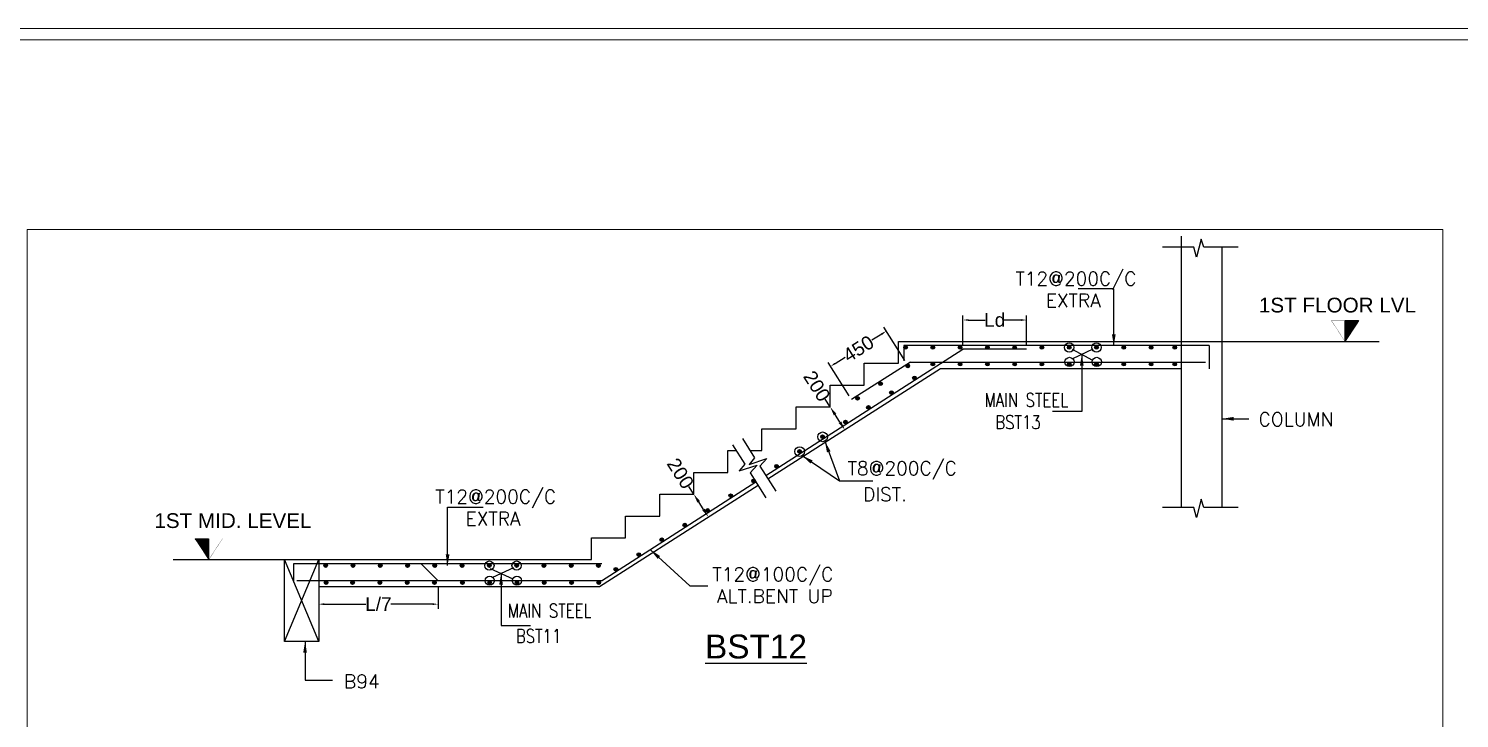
# Model space of a CAD drawing. Header units: metres. Extents: x 1798258 to 2151262, y -74142 to -14742.
# Drawn here: x 2103439 to 2134910, y -29917 to -14742 of the extents above; entities that cross this region are included whole.
import ezdxf
from ezdxf.enums import TextEntityAlignment as Align
from ezdxf.lldxf.tags import DXFTag

# ---------------------------------------------------------------- set-up
doc = ezdxf.new("R2010")
doc.units = ezdxf.units.M
doc.header["$MEASUREMENT"] = 0
for name, color, linetype in [('JW_  BAR', 221, 'Continuous'), ('JW_  SECTION', 4, 'Continuous'), ('JW_AREA', 2, 'Continuous'), ('JW_LEVEL', 7, 'Continuous')]:
    doc.layers.add(name, color=color, linetype=linetype)
doc.layers.add('JW_  TEMPLATE', color=7, linetype='Continuous', lineweight=0)
doc.layers.add('S-LINE-1', color=8, linetype='Continuous', lineweight=0)
doc.styles.add('new4', font='micross.ttf')
doc.styles.add('ROMANS', font='arial.ttf')
doc.styles.add('ROMANS-TITLE', font='ROMANS.shx', dxfattribs={"width": 0.8})
tags = doc.linetypes.add('HIDDEN', pattern=[0.375, 0.25, -0.125]).pattern_tags.tags
tags[6:7] = [DXFTag(74, 4), DXFTag(75, 0), DXFTag(340, '0'), DXFTag(46, 1.0), DXFTag(50, 0.0), DXFTag(44, 0.0), DXFTag(45, 0.0)]
tags[4:5] = [DXFTag(74, 4), DXFTag(75, 0), DXFTag(340, '0'), DXFTag(46, 1.0), DXFTag(50, 0.0), DXFTag(44, 0.0), DXFTag(45, 0.0)]
doc.dimstyles.new('100mm', dxfattribs={"dimscale": 100, "dimtxt": 1.5, "dimasz": 1.2, "dimexe": 1, "dimexo": 1, "dimgap": 0.09, "dimtad": 0, "dimdec": 0, "dimzin": 0, "dimdsep": 46, "dimtxsty": 'ROMANS', "dimcen": 0.09, "dimclrd": 8, "dimclre": 8, "dimclrt": 2, "dimadec": 0, "dimazin": 0, "dimtfac": 1, "dimtdec": 0, "dimtofl": 0, "dimtmove": 0, "dimatfit": 3, "dimfxl": 1, "dimtolj": 1, "dimtzin": 0, "dimarcsym": 0})

# ---------------------------------------------------------------- blocks, each defined once
blk = doc.blocks.new('*D37')
at = {"layer": 'Defpoints', "color": 0, "ltscale": 1500, "transparency": 16777216}
for p in [(2109820, -27025, -8968), (2112446, -26935, 0), (2112446, -27404)]:
    blk.add_point(p, dxfattribs=at)
at = {"layer": 'JW_  SECTION', "color": 8, "lineweight": -2, "ltscale": 1500, "transparency": 16777216}
for p, q in [((2112446, -27035), (2112446, -27504)), ((2109820, -27125), (2109820, -27504)), ((2109940, -27404), (2110857, -27404)), ((2112326, -27404), (2111408, -27404))]:
    blk.add_line(p, q, dxfattribs=at)
at = {"layer": 'JW_  SECTION', "color": 8, "ltscale": 1500, "transparency": 16777216}
for points in [[(2109940, -27384), (2109940, -27424), (2109820, -27404)], [(2112326, -27384), (2112326, -27424), (2112446, -27404)]]:
    blk.add_solid(points, dxfattribs=at)
at = {"layer": 'JW_  SECTION', "color": 2, "ltscale": 1500, "transparency": 16777216, "insert": (2111133, -27404), "char_height": 300, "attachment_point": 5, "style": 'ROMANS'}
blk.add_mtext('\\A1;L/7', dxfattribs=at)
blk = doc.blocks.new('*D38')
at = {"color": 8, "lineweight": -2, "transparency": 16777216}
for p, q in [((2118070, -24985), (2117962, -24816)), ((2118285, -25322), (2118178, -25153))]:
    blk.add_line(p, q, dxfattribs=at)
at = {"color": 8, "linetype": 'Continuous', "transparency": 16777216}
for points in [[(2118206, -25135), (2118150, -25171), (2118070, -24985)], [(2118314, -25304), (2118257, -25340), (2118393, -25490)]]:
    blk.add_solid(points, dxfattribs=at)
at = {"layer": 'Defpoints', "color": 0, "linetype": 'Continuous', "transparency": 16777216}
for p in [(2118070, -24985, 0), (2118393, -25490, 0), (2118393, -25490)]:
    blk.add_point(p, dxfattribs=at)
at = {"color": 2, "linetype": 'Continuous', "transparency": 16777216, "insert": (2117777, -24528), "char_height": 300, "attachment_point": 5, "rotation": 302.6192, "style": 'ROMANS'}
blk.add_mtext('\\A1;200', dxfattribs=at)
blk = doc.blocks.new('*D39')
at = {"layer": 'Defpoints', "color": 0, "ltscale": 1500, "transparency": 16777216}
for p in [(2122306, -21397), (2122768, -22128, 0), (2121541, -22903, 0)]:
    blk.add_point(p, dxfattribs=at)
at = {"layer": 'JW_  SECTION', "color": 8, "lineweight": -2, "ltscale": 1500, "transparency": 16777216}
for p, q in [((2122714, -22044), (2122252, -21313)), ((2122204, -21461), (2121985, -21600)), ((2121180, -22108), (2121400, -21970)), ((2121488, -22819), (2121025, -22088))]:
    blk.add_line(p, q, dxfattribs=at)
at = {"layer": 'JW_  SECTION', "color": 8, "ltscale": 1500, "transparency": 16777216}
for points in [[(2122193, -21444), (2122215, -21478), (2122306, -21397)], [(2121170, -22091), (2121191, -22125), (2121079, -22172)]]:
    blk.add_solid(points, dxfattribs=at)
at = {"layer": 'JW_  SECTION', "color": 2, "ltscale": 1500, "transparency": 16777216, "insert": (2121692, -21785), "char_height": 300, "attachment_point": 5, "rotation": 32.2929, "style": 'ROMANS'}
blk.add_mtext('\\A1;450', dxfattribs=at)
blk = doc.blocks.new('*D40')
at = {"layer": 'Defpoints', "color": 0, "ltscale": 1500, "transparency": 16777216}
for p in [(2125387, -21153), (2123991, -21798, 0), (2125387, -21798, 0)]:
    blk.add_point(p, dxfattribs=at)
at = {"layer": 'JW_  SECTION', "color": 8, "lineweight": -2, "ltscale": 1500, "transparency": 16777216}
for p, q in [((2123991, -21698), (2123991, -21053)), ((2125387, -21698), (2125387, -21053)), ((2124111, -21153), (2124478, -21153)), ((2125267, -21153), (2124901, -21153))]:
    blk.add_line(p, q, dxfattribs=at)
at = {"layer": 'JW_  SECTION', "color": 8, "ltscale": 1500, "transparency": 16777216}
for points in [[(2124111, -21133), (2124111, -21173), (2123991, -21153)], [(2125267, -21133), (2125267, -21173), (2125387, -21153)]]:
    blk.add_solid(points, dxfattribs=at)
at = {"layer": 'JW_  SECTION', "color": 2, "ltscale": 1500, "transparency": 16777216, "insert": (2124689, -21153), "char_height": 300, "attachment_point": 5, "style": 'ROMANS'}
blk.add_mtext('\\A1;Ld', dxfattribs=at)
blk = doc.blocks.new('*D24')
at = {"color": 8, "lineweight": -2, "transparency": 16777216}
for p, q in [((2121070, -23065), (2120962, -22896)), ((2121285, -23402), (2121178, -23233))]:
    blk.add_line(p, q, dxfattribs=at)
at = {"color": 8, "linetype": 'Continuous', "transparency": 16777216}
for points in [[(2121206, -23215), (2121150, -23251), (2121070, -23065)], [(2121314, -23384), (2121257, -23420), (2121393, -23570)]]:
    blk.add_solid(points, dxfattribs=at)
at = {"layer": 'Defpoints', "color": 0, "linetype": 'Continuous', "transparency": 16777216}
for p in [(2121070, -23065, 0), (2121393, -23570, 0), (2121393, -23570)]:
    blk.add_point(p, dxfattribs=at)
at = {"color": 2, "linetype": 'Continuous', "transparency": 16777216, "insert": (2120777, -22608), "char_height": 300, "attachment_point": 5, "rotation": 302.6192, "style": 'ROMANS'}
blk.add_mtext('\\A1;200', dxfattribs=at)

msp = doc.modelspace()

# ---------------------------------------------------------------- hatches: boundary and pattern name
at = {"layer": 'JW_  BAR'}
h = msp.add_hatch(color=256, dxfattribs=at)
h.dxf.hatch_style = 1
edge = h.paths.add_edge_path()
edge.add_arc((2122728.4, -21755.2), 40.5, -180, 180, ccw=False)
h = msp.add_hatch(color=256, dxfattribs=at)
h.dxf.hatch_style = 1
edge = h.paths.add_edge_path()
edge.add_arc((2123328.4, -21755.2), 40.5, 360, 720)
h = msp.add_hatch(color=256, dxfattribs=at)
h.dxf.hatch_style = 1
edge = h.paths.add_edge_path()
edge.add_arc((2123928.4, -21755.2), 40.5, 360, 720)
h = msp.add_hatch(color=256, dxfattribs=at)
h.dxf.hatch_style = 1
edge = h.paths.add_edge_path()
edge.add_arc((2124528.4, -21755.2), 40.5, 360, 720)
h = msp.add_hatch(color=256, dxfattribs=at)
h.dxf.hatch_style = 1
edge = h.paths.add_edge_path()
edge.add_arc((2125128.4, -21755.2), 40.5, -180, 180, ccw=False)
h = msp.add_hatch(color=256, dxfattribs=at)
h.dxf.hatch_style = 1
edge = h.paths.add_edge_path()
edge.add_arc((2125728.4, -21755.2), 40.5, 360, 720)
h = msp.add_hatch(color=256, dxfattribs=at)
h.dxf.hatch_style = 1
edge = h.paths.add_edge_path()
edge.add_arc((2126328.4, -21755.2), 40.5, 360, 720)
h = msp.add_hatch(color=256, dxfattribs=at)
h.dxf.hatch_style = 1
edge = h.paths.add_edge_path()
edge.add_arc((2126928.4, -21755.2), 40.5, -180, 180, ccw=False)
h = msp.add_hatch(color=256, dxfattribs=at)
h.dxf.hatch_style = 1
edge = h.paths.add_edge_path()
edge.add_arc((2127528.4, -21755.2), 40.5, -180, 180, ccw=False)
h = msp.add_hatch(color=256, dxfattribs=at)
h.dxf.hatch_style = 1
edge = h.paths.add_edge_path()
edge.add_arc((2128128.4, -21755.2), 40.5, -180, 180, ccw=False)
h = msp.add_hatch(color=256, dxfattribs=at)
h.dxf.hatch_style = 1
edge = h.paths.add_edge_path()
edge.add_arc((2128649, -21755.2), 40.5, -180, 180, ccw=False)
h = msp.add_hatch(color=256, dxfattribs=at)
h.dxf.hatch_style = 1
edge = h.paths.add_edge_path()
edge.add_arc((2122775.8, -22163.6), 40.5, -180, 180, ccw=False)
h = msp.add_hatch(color=256, dxfattribs=at)
h.dxf.hatch_style = 1
edge = h.paths.add_edge_path()
edge.add_arc((2123328.4, -22123.1), 40.5, 360, 720)
h = msp.add_hatch(color=256, dxfattribs=at)
h.dxf.hatch_style = 1
edge = h.paths.add_edge_path()
edge.add_arc((2123928.4, -22123.1), 40.5, 360, 720)
h = msp.add_hatch(color=256, dxfattribs=at)
h.dxf.hatch_style = 1
edge = h.paths.add_edge_path()
edge.add_arc((2124528.4, -22123.1), 40.5, 360, 720)
h = msp.add_hatch(color=256, dxfattribs=at)
h.dxf.hatch_style = 1
edge = h.paths.add_edge_path()
edge.add_arc((2125128.4, -22123.1), 40.5, -180, 180, ccw=False)
h = msp.add_hatch(color=256, dxfattribs=at)
h.dxf.hatch_style = 1
edge = h.paths.add_edge_path()
edge.add_arc((2125728.4, -22123.1), 40.5, 360, 720)
h = msp.add_hatch(color=256, dxfattribs=at)
h.dxf.hatch_style = 1
edge = h.paths.add_edge_path()
edge.add_arc((2126328.4, -22123.1), 40.5, 360, 720)
h = msp.add_hatch(color=256, dxfattribs=at)
h.dxf.hatch_style = 1
edge = h.paths.add_edge_path()
edge.add_arc((2126928.4, -22123.1), 40.5, -180, 180, ccw=False)
h = msp.add_hatch(color=256, dxfattribs=at)
h.dxf.hatch_style = 1
edge = h.paths.add_edge_path()
edge.add_arc((2127528.4, -22123.1), 40.5, -180, 180, ccw=False)
h = msp.add_hatch(color=256, dxfattribs=at)
h.dxf.hatch_style = 1
edge = h.paths.add_edge_path()
edge.add_arc((2128128.4, -22123.1), 40.5, -180, 180, ccw=False)
h = msp.add_hatch(color=256, dxfattribs=at)
h.dxf.hatch_style = 1
edge = h.paths.add_edge_path()
edge.add_arc((2128649, -22123.1), 40.5, -180, 180, ccw=False)
h = msp.add_hatch(color=256, dxfattribs=at)
h.dxf.hatch_style = 1
edge = h.paths.add_edge_path()
edge.add_arc((2122178.2, -22554.5), 40.5, -180, 180, ccw=False)
h = msp.add_hatch(color=256, dxfattribs=at)
h.dxf.hatch_style = 1
edge = h.paths.add_edge_path()
edge.add_arc((2122922.5, -22426.5), 40.5, -180, 180, ccw=False)
h = msp.add_hatch(color=256, dxfattribs=at)
h.dxf.hatch_style = 1
edge = h.paths.add_edge_path()
edge.add_arc((2121673.9, -22873.2), 40.5, -180, 180, ccw=False)
h = msp.add_hatch(color=256, dxfattribs=at)
h.dxf.hatch_style = 1
edge = h.paths.add_edge_path()
edge.add_arc((2122417.3, -22750.2), 40.5, -180, 180, ccw=False)
h = msp.add_hatch(color=256, dxfattribs=at)
h.dxf.hatch_style = 1
edge = h.paths.add_edge_path()
edge.add_arc((2121912.2, -23074), 40.5, -180, 180, ccw=False)
h = msp.add_hatch(color=256, dxfattribs=at)
h.dxf.hatch_style = 1
edge = h.paths.add_edge_path()
edge.add_arc((2121407, -23397.8), 40.5, -180, 180, ccw=False)
h = msp.add_hatch(color=256, dxfattribs=at)
h.dxf.hatch_style = 1
edge = h.paths.add_edge_path()
edge.add_arc((2120901.9, -23721.6), 40.5, -180, 180, ccw=False)
h = msp.add_hatch(color=256, dxfattribs=at)
h.dxf.hatch_style = 1
edge = h.paths.add_edge_path()
edge.add_arc((2120396.8, -24045.4), 40.5, -180, 180, ccw=False)
h = msp.add_hatch(color=256, dxfattribs=at)
h.dxf.hatch_style = 1
edge = h.paths.add_edge_path()
edge.add_arc((2119891.6, -24369.1), 40.5, -180, 180, ccw=False)
h = msp.add_hatch(color=256, dxfattribs=at)
h.dxf.hatch_style = 1
edge = h.paths.add_edge_path()
edge.add_arc((2119386.5, -24692.9), 40.5, -180, 180, ccw=False)
h = msp.add_hatch(color=256, dxfattribs=at)
h.dxf.hatch_style = 1
edge = h.paths.add_edge_path()
edge.add_arc((2118881.3, -25016.7), 40.5, -180, 180, ccw=False)
h = msp.add_hatch(color=256, dxfattribs=at)
h.dxf.hatch_style = 1
edge = h.paths.add_edge_path()
edge.add_arc((2118376.2, -25340.5), 40.5, -180, 180, ccw=False)
h = msp.add_hatch(color=256, dxfattribs=at)
h.dxf.hatch_style = 1
edge = h.paths.add_edge_path()
edge.add_arc((2117871.1, -25664.3), 40.5, -180, 180, ccw=False)
h = msp.add_hatch(color=256, dxfattribs=at)
h.dxf.hatch_style = 1
edge = h.paths.add_edge_path()
edge.add_arc((2117365.9, -25988), 40.5, -180, 180, ccw=False)
h = msp.add_hatch(color=256, dxfattribs=at)
h.dxf.hatch_style = 1
edge = h.paths.add_edge_path()
edge.add_arc((2116860.8, -26311.8), 40.5, -180, 180, ccw=False)
h = msp.add_hatch(color=256, dxfattribs=at)
h.dxf.hatch_style = 1
edge = h.paths.add_edge_path()
edge.add_arc((2109973.6, -26557), 40.5, -180, 180, ccw=False)
h = msp.add_hatch(color=256, dxfattribs=at)
h.dxf.hatch_style = 1
edge = h.paths.add_edge_path()
edge.add_arc((2110573.6, -26557), 40.5, 360, 720)
h = msp.add_hatch(color=256, dxfattribs=at)
h.dxf.hatch_style = 1
edge = h.paths.add_edge_path()
edge.add_arc((2111173.6, -26557), 40.5, 360, 720)
h = msp.add_hatch(color=256, dxfattribs=at)
h.dxf.hatch_style = 1
edge = h.paths.add_edge_path()
edge.add_arc((2111773.6, -26557), 40.5, 360, 720)
h = msp.add_hatch(color=256, dxfattribs=at)
h.dxf.hatch_style = 1
edge = h.paths.add_edge_path()
edge.add_arc((2112373.6, -26557), 40.5, 360, 720)
h = msp.add_hatch(color=256, dxfattribs=at)
h.dxf.hatch_style = 1
edge = h.paths.add_edge_path()
edge.add_arc((2112973.6, -26557), 40.5, -180, 180, ccw=False)
h = msp.add_hatch(color=256, dxfattribs=at)
h.dxf.hatch_style = 1
edge = h.paths.add_edge_path()
edge.add_arc((2113573.6, -26557), 40.5, -180, 180, ccw=False)
h = msp.add_hatch(color=256, dxfattribs=at)
h.dxf.hatch_style = 1
edge = h.paths.add_edge_path()
edge.add_arc((2114173.6, -26557), 40.5, -180, 180, ccw=False)
h = msp.add_hatch(color=256, dxfattribs=at)
h.dxf.hatch_style = 1
edge = h.paths.add_edge_path()
edge.add_arc((2114773.6, -26557), 40.5, -180, 180, ccw=False)
h = msp.add_hatch(color=256, dxfattribs=at)
h.dxf.hatch_style = 1
edge = h.paths.add_edge_path()
edge.add_arc((2115373.6, -26557), 40.5, -180, 180, ccw=False)
h = msp.add_hatch(color=256, dxfattribs=at)
h.dxf.hatch_style = 1
edge = h.paths.add_edge_path()
edge.add_arc((2115973.6, -26557), 40.5, -180, 180, ccw=False)
h = msp.add_hatch(color=256, dxfattribs=at)
h.dxf.hatch_style = 1
edge = h.paths.add_edge_path()
edge.add_arc((2116355.6, -26635.6), 40.5, -180, 180, ccw=False)
h = msp.add_hatch(color=256, dxfattribs=at)
h.dxf.hatch_style = 1
edge = h.paths.add_edge_path()
edge.add_arc((2109981, -26927.7), 40.5, -180, 180, ccw=False)
h = msp.add_hatch(color=256, dxfattribs=at)
h.dxf.hatch_style = 1
edge = h.paths.add_edge_path()
edge.add_arc((2110566.1, -26927.7), 40.5, 360, 720)
h = msp.add_hatch(color=256, dxfattribs=at)
h.dxf.hatch_style = 1
edge = h.paths.add_edge_path()
edge.add_arc((2111166.1, -26927.7), 40.5, 360, 720)
h = msp.add_hatch(color=256, dxfattribs=at)
h.dxf.hatch_style = 1
edge = h.paths.add_edge_path()
edge.add_arc((2111766.1, -26927.7), 40.5, 360, 720)
h = msp.add_hatch(color=256, dxfattribs=at)
h.dxf.hatch_style = 1
edge = h.paths.add_edge_path()
edge.add_arc((2112366.1, -26927.7), 40.5, 360, 720)
h = msp.add_hatch(color=256, dxfattribs=at)
h.dxf.hatch_style = 1
edge = h.paths.add_edge_path()
edge.add_arc((2112981, -26927.7), 40.5, -180, 180, ccw=False)
h = msp.add_hatch(color=256, dxfattribs=at)
h.dxf.hatch_style = 1
edge = h.paths.add_edge_path()
edge.add_arc((2113581, -26927.7), 40.5, -180, 180, ccw=False)
h = msp.add_hatch(color=256, dxfattribs=at)
h.dxf.hatch_style = 1
edge = h.paths.add_edge_path()
edge.add_arc((2114181, -26927.7), 40.5, -180, 180, ccw=False)
h = msp.add_hatch(color=256, dxfattribs=at)
h.dxf.hatch_style = 1
edge = h.paths.add_edge_path()
edge.add_arc((2114781, -26927.7), 40.5, -180, 180, ccw=False)
h = msp.add_hatch(color=256, dxfattribs=at)
h.dxf.hatch_style = 1
edge = h.paths.add_edge_path()
edge.add_arc((2115381, -26927.7), 40.5, -180, 180, ccw=False)
h = msp.add_hatch(color=256, dxfattribs=at)
h.dxf.hatch_style = 1
edge = h.paths.add_edge_path()
edge.add_arc((2115981, -26927.7), 40.5, -180, 180, ccw=False)
at = {"layer": 'JW_LEVEL'}
h = msp.add_hatch(dxfattribs=at)
h.set_pattern_fill('ANSI31', color=1, scale=2, style=0)
h.set_pattern_definition([(45, (1213624.69824, 1052719.12025), (-0.176776695297, 0.176776695297), [])])
h.paths.add_polyline_path([(2132395.3, -21624.8), (2132395.3, -21163.7), (2132697.3, -21163.7)])
h = msp.add_hatch(dxfattribs=at)
h.set_pattern_fill('ANSI31', color=1, scale=2, style=0)
h.set_pattern_definition([(45, (1247822.04296, 1047919.12025), (-0.176776695297, 0.176776695297), [])])
h.paths.add_polyline_path([(2107402, -26424.8), (2107402, -25963.7), (2107100, -25963.7)])

# ---------------------------------------------------------------- linework, layer by layer
at = {"layer": 'JW_  BAR'}
for p, q in [((2122728.4, -21714.7, -54176), (2122728.4, -21795.7, -54176)), ((2123328.4, -21714.7, -54176), (2123328.4, -21795.7, -54176)), ((2123928.4, -21714.7, -54176), (2123928.4, -21795.7, -54176)), ((2124528.4, -21714.7, -54176), (2124528.4, -21795.7, -54176)), ((2125128.4, -21714.7, -54176), (2125128.4, -21795.7, -54176)), ((2125728.4, -21714.7, -54176), (2125728.4, -21795.7, -54176)), ((2126328.4, -21714.7, -54176), (2126328.4, -21795.7, -54176)), ((2126928.4, -21714.7, -54176), (2126928.4, -21795.7, -54176)), ((2127528.4, -21714.7, -54176), (2127528.4, -21795.7, -54176)), ((2128128.4, -21714.7, -54176), (2128128.4, -21795.7, -54176)), ((2128649, -21714.7, -54176), (2128649, -21795.7, -54176)), ((2122768.9, -21755.2, -54176), (2122687.9, -21755.2, -54176)), ((2123287.9, -21755.2, -54176), (2123368.9, -21755.2, -54176)), ((2123887.9, -21755.2, -54176), (2123968.9, -21755.2, -54176)), ((2124487.9, -21755.2, -54176), (2124568.9, -21755.2, -54176)), ((2125168.9, -21755.2, -54176), (2125087.9, -21755.2, -54176)), ((2125687.9, -21755.2, -54176), (2125768.9, -21755.2, -54176)), ((2126287.9, -21755.2, -54176), (2126368.9, -21755.2, -54176)), ((2126968.9, -21755.2, -54176), (2126887.9, -21755.2, -54176)), ((2127568.9, -21755.2, -54176), (2127487.9, -21755.2, -54176)), ((2128168.9, -21755.2, -54176), (2128087.9, -21755.2, -54176)), ((2128689.5, -21755.2, -54176), (2128608.5, -21755.2, -54176)), ((2122816.3, -22163.6, -54176), (2122735.3, -22163.6, -54176)), ((2122775.8, -22123.1, -54176), (2122775.8, -22204.1, -54176)), ((2123287.9, -22123.1, -54176), (2123368.9, -22123.1, -54176)), ((2123328.4, -22082.6, -54176), (2123328.4, -22163.6, -54176)), ((2123887.9, -22123.1, -54176), (2123968.9, -22123.1, -54176)), ((2123928.4, -22082.6, -54176), (2123928.4, -22163.6, -54176)), ((2124487.9, -22123.1, -54176), (2124568.9, -22123.1, -54176)), ((2124528.4, -22082.6, -54176), (2124528.4, -22163.6, -54176)), ((2125168.9, -22123.1, -54176), (2125087.9, -22123.1, -54176)), ((2125128.4, -22082.6, -54176), (2125128.4, -22163.6, -54176)), ((2125687.9, -22123.1, -54176), (2125768.9, -22123.1, -54176)), ((2125728.4, -22082.6, -54176), (2125728.4, -22163.6, -54176)), ((2126287.9, -22123.1, -54176), (2126368.9, -22123.1, -54176)), ((2126328.4, -22082.6, -54176), (2126328.4, -22163.6, -54176)), ((2126968.9, -22123.1, -54176), (2126887.9, -22123.1, -54176)), ((2126928.4, -22082.6, -54176), (2126928.4, -22163.6, -54176)), ((2127568.9, -22123.1, -54176), (2127487.9, -22123.1, -54176)), ((2127528.4, -22082.6, -54176), (2127528.4, -22163.6, -54176)), ((2128168.9, -22123.1, -54176), (2128087.9, -22123.1, -54176)), ((2128128.4, -22082.6, -54176), (2128128.4, -22163.6, -54176)), ((2128689.5, -22123.1, -54176), (2128608.5, -22123.1, -54176)), ((2128649, -22082.6, -54176), (2128649, -22163.6, -54176)), ((2122218.7, -22554.5, -54176), (2122137.7, -22554.5, -54176)), ((2122178.2, -22514, -54176), (2122178.2, -22595, -54176)), ((2122963, -22426.5, -54176), (2122882, -22426.5, -54176)), ((2122922.5, -22386, -54176), (2122922.5, -22467, -54176)), ((2121714.4, -22873.2, -54176), (2121633.4, -22873.2, -54176)), ((2121673.9, -22832.7, -54176), (2121673.9, -22913.7, -54176)), ((2122457.8, -22750.2, -54176), (2122376.8, -22750.2, -54176)), ((2122417.3, -22709.7, -54176), (2122417.3, -22790.7, -54176)), ((2121952.7, -23074, -54176), (2121871.7, -23074, -54176)), ((2121912.2, -23033.5, -54176), (2121912.2, -23114.5, -54176)), ((2121447.5, -23397.8, -54176), (2121366.5, -23397.8, -54176)), ((2121407, -23357.3, -54176), (2121407, -23438.3, -54176)), ((2120942.4, -23721.6, -54176), (2120861.4, -23721.6, -54176)), ((2120901.9, -23681.1, -54176), (2120901.9, -23762.1, -54176)), ((2120437.3, -24045.4, -54176), (2120356.3, -24045.4, -54176)), ((2120396.8, -24004.9, -54176), (2120396.8, -24085.9, -54176)), ((2119932.1, -24369.1, -54176), (2119851.1, -24369.1, -54176)), ((2119891.6, -24328.6, -54176), (2119891.6, -24409.6, -54176)), ((2119427, -24692.9, -54176), (2119346, -24692.9, -54176)), ((2119386.5, -24652.4, -54176), (2119386.5, -24733.4, -54176)), ((2118921.8, -25016.7, -54176), (2118840.8, -25016.7, -54176)), ((2118881.3, -24976.2, -54176), (2118881.3, -25057.2, -54176)), ((2118416.7, -25340.5, -54176), (2118335.7, -25340.5, -54176)), ((2118376.2, -25300, -54176), (2118376.2, -25381, -54176)), ((2117911.6, -25664.3, -54176), (2117830.6, -25664.3, -54176)), ((2117871.1, -25623.8, -54176), (2117871.1, -25704.8, -54176)), ((2117406.4, -25988, -54176), (2117325.4, -25988, -54176)), ((2117365.9, -25947.5, -54176), (2117365.9, -26028.5, -54176)), ((2116901.3, -26311.8, -54176), (2116820.3, -26311.8, -54176)), ((2116860.8, -26271.3, -54176), (2116860.8, -26352.3, -54176)), ((2110014.1, -26557, -54176), (2109933.1, -26557, -54176)), ((2109973.6, -26516.5, -54176), (2109973.6, -26597.5, -54176)), ((2110533.1, -26557, -54176), (2110614.1, -26557, -54176)), ((2110573.6, -26516.5, -54176), (2110573.6, -26597.5, -54176)), ((2111133.1, -26557, -54176), (2111214.1, -26557, -54176)), ((2111173.6, -26516.5, -54176), (2111173.6, -26597.5, -54176)), ((2111733.1, -26557, -54176), (2111814.1, -26557, -54176)), ((2111773.6, -26516.5, -54176), (2111773.6, -26597.5, -54176)), ((2112333.1, -26557, -54176), (2112414.1, -26557, -54176)), ((2112373.6, -26516.5, -54176), (2112373.6, -26597.5, -54176)), ((2113014.1, -26557, -54176), (2112933.1, -26557, -54176)), ((2112973.6, -26516.5, -54176), (2112973.6, -26597.5, -54176)), ((2113614.1, -26557, -54176), (2113533.1, -26557, -54176)), ((2113573.6, -26516.5, -54176), (2113573.6, -26597.5, -54176)), ((2114214.1, -26557, -54176), (2114133.1, -26557, -54176)), ((2114173.6, -26516.5, -54176), (2114173.6, -26597.5, -54176)), ((2114814.1, -26557, -54176), (2114733.1, -26557, -54176)), ((2114773.6, -26516.5, -54176), (2114773.6, -26597.5, -54176)), ((2115414.1, -26557, -54176), (2115333.1, -26557, -54176)), ((2115373.6, -26516.5, -54176), (2115373.6, -26597.5, -54176)), ((2116014.1, -26557, -54176), (2115933.1, -26557, -54176)), ((2115973.6, -26516.5, -54176), (2115973.6, -26597.5, -54176)), ((2116396.1, -26635.6, -54176), (2116315.1, -26635.6, -54176)), ((2116355.6, -26595.1, -54176), (2116355.6, -26676.1, -54176)), ((2110021.5, -26927.7, -54176), (2109940.5, -26927.7, -54176)), ((2109981, -26887.2, -54176), (2109981, -26968.2, -54176)), ((2110525.6, -26927.7, -54176), (2110606.6, -26927.7, -54176)), ((2110566.1, -26887.2, -54176), (2110566.1, -26968.2, -54176)), ((2111125.6, -26927.7, -54176), (2111206.6, -26927.7, -54176)), ((2111166.1, -26887.2, -54176), (2111166.1, -26968.2, -54176)), ((2111725.6, -26927.7, -54176), (2111806.6, -26927.7, -54176)), ((2111766.1, -26887.2, -54176), (2111766.1, -26968.2, -54176)), ((2112325.6, -26927.7, -54176), (2112406.6, -26927.7, -54176)), ((2112366.1, -26887.2, -54176), (2112366.1, -26968.2, -54176)), ((2113021.5, -26927.7, -54176), (2112940.5, -26927.7, -54176)), ((2112981, -26887.2, -54176), (2112981, -26968.2, -54176)), ((2113621.5, -26927.7, -54176), (2113540.5, -26927.7, -54176)), ((2113581, -26887.2, -54176), (2113581, -26968.2, -54176)), ((2114221.5, -26927.7, -54176), (2114140.5, -26927.7, -54176)), ((2114181, -26887.2, -54176), (2114181, -26968.2, -54176)), ((2114821.5, -26927.7, -54176), (2114740.5, -26927.7, -54176)), ((2114781, -26887.2, -54176), (2114781, -26968.2, -54176)), ((2115421.5, -26927.7, -54176), (2115340.5, -26927.7, -54176)), ((2115381, -26887.2, -54176), (2115381, -26968.2, -54176)), ((2116021.5, -26927.7, -54176), (2115940.5, -26927.7, -54176)), ((2115981, -26887.2, -54176), (2115981, -26968.2, -54176))]:
    msp.add_line(p, q, dxfattribs=at)
at = {"layer": 'JW_  BAR', "ltscale": 1500}
for p, q in [((2129409.8, -21714.7, -54176), (2129409.8, -22225.8, -54176)), ((2119653, -24573.8, -54176), (2123991, -21797.5, -54176)), ((2125387.4, -21797.5, -54176), (2123991, -21797.5, -54176)), ((2122839.9, -22082.6, -54176), (2121541, -22903.5, -54176)), ((2122839.9, -22082.6, -54176), (2129329.6, -22082.6, -54176)), ((2116038.4, -26887.2, -54176), (2119435.8, -24712.8, -54176)), ((2116044.8, -26514.8, -54176), (2109264.4, -26514.8, -63144.1)), ((2109264.4, -26514.8, -63144.1), (2109264.4, -26910.5, -63144.1)), ((2112073.6, -26514.8, -54176), (2112441.4, -26882.6, -54176))]:
    msp.add_line(p, q, dxfattribs=at)
at = {"layer": 'JW_  BAR', "ltscale": 1500, "elevation": -54176, "flags": 128}
for points in [[(2129409.8, -21714.7), (2122687.2, -21714.7), (2122687.2, -22051.2)], [(2116038.4, -26887.2), (2109338.2, -26887.2)]]:
    msp.add_lwpolyline(points, dxfattribs=at)
at = {"layer": 'JW_  BAR'}
for centre in [(2122728.4, -21755.2, -54176), (2123328.4, -21755.2, -54176), (2123928.4, -21755.2, -54176), (2124528.4, -21755.2, -54176), (2125128.4, -21755.2, -54176), (2125728.4, -21755.2, -54176), (2126328.4, -21755.2, -54176), (2126928.4, -21755.2, -54176), (2127528.4, -21755.2, -54176), (2128128.4, -21755.2, -54176), (2128649, -21755.2, -54176), (2122775.8, -22163.6, -54176), (2123328.4, -22123.1, -54176), (2123928.4, -22123.1, -54176), (2124528.4, -22123.1, -54176), (2125128.4, -22123.1, -54176), (2125728.4, -22123.1, -54176), (2126328.4, -22123.1, -54176), (2126928.4, -22123.1, -54176), (2127528.4, -22123.1, -54176), (2128128.4, -22123.1, -54176), (2128649, -22123.1, -54176), (2122178.2, -22554.5, -54176), (2122922.5, -22426.5, -54176), (2121673.9, -22873.2, -54176), (2122417.3, -22750.2, -54176), (2121912.2, -23074, -54176), (2121407, -23397.8, -54176), (2120901.9, -23721.6, -54176), (2120396.8, -24045.4, -54176), (2119891.6, -24369.1, -54176), (2119386.5, -24692.9, -54176), (2118881.3, -25016.7, -54176), (2118376.2, -25340.5, -54176), (2117871.1, -25664.3, -54176), (2117365.9, -25988, -54176), (2116860.8, -26311.8, -54176), (2109973.6, -26557, -54176), (2110573.6, -26557, -54176), (2111173.6, -26557, -54176), (2111773.6, -26557, -54176), (2112373.6, -26557, -54176), (2112973.6, -26557, -54176), (2113573.6, -26557, -54176), (2114173.6, -26557, -54176), (2114773.6, -26557, -54176), (2115373.6, -26557, -54176), (2115973.6, -26557, -54176), (2116355.6, -26635.6, -54176), (2109981, -26927.7, -54176), (2110566.1, -26927.7, -54176), (2111166.1, -26927.7, -54176), (2111766.1, -26927.7, -54176), (2112366.1, -26927.7, -54176), (2112981, -26927.7, -54176), (2113581, -26927.7, -54176), (2114181, -26927.7, -54176), (2114781, -26927.7, -54176), (2115381, -26927.7, -54176), (2115981, -26927.7, -54176)]:
    msp.add_circle(centre, 40.5, dxfattribs=at)
at = {"layer": 'JW_  SECTION', "ltscale": 1500}
for p, q in [((2128794.9, -25276.8, -45207.8), (2128794.9, -19307.9, -54176)), ((2129694.9, -25276.8, -54176), (2129694.9, -19553.9, -54176)), ((2115995.4, -27024.8, -54176), (2109819.9, -27024.8, -63144.1))]:
    msp.add_line(p, q, dxfattribs=at)
at = {"layer": 'JW_  SECTION', "color": 8, "ltscale": 4500}
for p, q in [((2129230.7, -19375, -45207.8), (2129130.5, -19772.1, -45207.8)), ((2129289.8, -19553.9, -45207.8), (2129230.7, -19375, -45207.8)), ((2129068.7, -19553.9, -45207.8), (2128377.9, -19553.9, -45207.8)), ((2129130.5, -19772.1, -45207.8), (2129068.7, -19553.9, -45207.8)), ((2130045.5, -19553.9, -54176), (2129289.8, -19553.9, -45207.8)), ((2118923.6, -23902.4, -45207.8), (2119191.2, -24325.8, -45207.8)), ((2119139.1, -23760.7, -45207.8), (2119406.7, -24184.1, -45207.8)), ((2119406.7, -24184.1, -45207.8), (2119287.1, -24329.6, -45207.8)), ((2119287.1, -24329.6, -45207.8), (2119676.3, -24202.2, -45207.8)), ((2119676.3, -24202.2, -45207.8), (2119524.9, -24371, -45207.8)), ((2119191.2, -24325.8, -45207.8), (2119071.5, -24471.3, -45207.8)), ((2119071.5, -24471.3, -45207.8), (2119460.8, -24343.9, -45207.8)), ((2119460.8, -24343.9, -45207.8), (2119309.3, -24512.7, -45207.8)), ((2119309.3, -24512.7, -45207.8), (2119656.9, -25062.7, -45207.8)), ((2119524.9, -24371, -45207.8), (2119872.4, -24920.9, -45207.8)), ((2129230.7, -25097.9, -45207.8), (2129130.5, -25495, -45207.8)), ((2129289.8, -25276.8, -45207.8), (2129230.7, -25097.9, -45207.8)), ((2129068.7, -25276.8, -45207.8), (2128377.9, -25276.8, -45207.8)), ((2129130.5, -25495, -45207.8), (2129068.7, -25276.8, -45207.8)), ((2130045.5, -25276.8, -54176), (2129289.8, -25276.8, -45207.8))]:
    msp.add_line(p, q, dxfattribs=at)
at = {"layer": 'JW_  SECTION', "color": 8, "linetype": 'HIDDEN', "ltscale": 700}
for p, q in [((2128794.9, -21624.8, -54176), (2133146.2, -21624.8, -63144.1)), ((2106620.1, -26424.8, -63144.1), (2109819.9, -26424.8, -63144.1))]:
    msp.add_line(p, q, dxfattribs=at)
at = {"layer": 'JW_  SECTION', "color": 8, "ltscale": 1500}
for p, q in [((2109819.9, -28224.8, -54176), (2109069.9, -26424.8, -54176)), ((2109069.9, -28224.8, -54176), (2109819.9, -26424.8, -54176))]:
    msp.add_line(p, q, dxfattribs=at)
at = {"layer": 'JW_  SECTION', "ltscale": 1500, "elevation": -54176, "flags": 128}
for points in [[(2119306, -24024.8), (2119569.9, -24024.8), (2119569.9, -23544.8), (2120319.9, -23544.8), (2120319.9, -23064.8), (2121069.9, -23064.8), (2121069.9, -22584.8), (2121819.9, -22584.8), (2121819.9, -22104.8), (2122569.9, -22104.8), (2122569.9, -21624.8), (2128794.9, -21624.8)], [(2128794.9, -22224.8), (2123495.4, -22224.8), (2119702.6, -24652.2)], [(2118069.9, -24984.8), (2118069.9, -24504.8), (2118819.9, -24504.8), (2118819.9, -24024.8), (2119000.9, -24024.8)], [(2119485.3, -24791.2), (2115995.4, -27024.8)], [(2109819.9, -26424.8), (2115819.9, -26424.8), (2115819.9, -25944.8), (2116569.9, -25944.8), (2116569.9, -25464.8), (2117319.9, -25464.8), (2117319.9, -24984.8), (2118069.9, -24984.8), (2118069.9, -24984.8)]]:
    msp.add_lwpolyline(points, dxfattribs=at)
at = {"layer": 'JW_  SECTION', "ltscale": 4500, "elevation": -54176}
msp.add_lwpolyline([(2109819.9, -28224.8), (2109069.9, -28224.8), (2109069.9, -26424.8), (2109819.9, -26424.8)], close=True, dxfattribs=at)
at = {"layer": 'JW_  SECTION', "color": 8, "ltscale": 1500}
for centre in [(2120903, -23723.4, -54176), (2120397.7, -24046.8, -54176)]:
    msp.add_circle(centre, 106.9, dxfattribs=at)
at = {"layer": 'JW_  TEMPLATE'}
for points in [[(2067097.3, -14742.3), (2067097.3, -74142.3), (2151197.3, -74142.3), (2151197.3, -14742.3)], [(2067347.3, -14992.3), (2067347.3, -73892.3), (2150947.3, -73892.3), (2150947.3, -14992.3)]]:
    msp.add_lwpolyline(points, close=True, dxfattribs=at)
at = {"layer": 'JW_AREA', "color": 8, "ltscale": 1500}
for p, q in [((2126394.5, -21793.2, -54176), (2126839.6, -22036.5, -54176)), ((2126405.8, -22002.3, -54176), (2126858.5, -21789.9, -54176)), ((2113594.3, -26617, -54176), (2114086.4, -26847.6, -54176)), ((2113651.4, -26812.5, -54176), (2114112.9, -26599.3, -54176))]:
    msp.add_line(p, q, dxfattribs=at)
for centre in [(2126328.4, -21755.2, -54176), (2126928.4, -21755.2, -54176), (2126334.3, -22075.9, -54176), (2126934.3, -22075.9, -54176), (2113573.6, -26557, -54176), (2114173.6, -26557, -54176), (2113581, -26887.2, -54176), (2114181, -26887.2, -54176)]:
    msp.add_circle(centre, 102.6, dxfattribs=at)
at = {"layer": 'JW_LEVEL', "color": 7}
for p, q in [((2132395.3, -21624.8, -63144.1), (2132395.3, -21163.7, -63144.1)), ((2107402, -26424.8, -63144.1), (2107402, -25963.7, -63144.1))]:
    msp.add_line(p, q, dxfattribs=at)
at = {"layer": 'JW_LEVEL', "color": 7, "const_width": 5, "elevation": -54176}
for points in [[(2132697.3, -21163.7), (2132093.4, -21163.7), (2132395.3, -21624.8), (2132395.3, -21624.8)], [(2107704, -25963.7), (2107100, -25963.7), (2107402, -26424.8), (2107402, -26424.8)]]:
    msp.add_lwpolyline(points, close=True, dxfattribs=at)
at = {"layer": 'S-LINE-1'}
msp.add_lwpolyline([(2103408.7, -19163.9), (2134543.1, -19163.9), (2134543.1, -55766.9), (2103408.7, -55766.9)], close=True, dxfattribs=at)

# ---------------------------------------------------------------- texts
at = {"style": 'new4'}
msp.add_text('%%UBST12', height=525, dxfattribs=at).set_placement((2119438.6, -28335.2, -54176), align=Align.MIDDLE)
at = {"layer": 'JW_  SECTION', "color": 2, "style": 'ROMANS-TITLE'}
for s, p in [('T12@200C/C ', (2126578.8, -20241.6, -63144.1)), ('EXTRA', (2126416.7, -20723.5, -63144.1)), ('COLUMN', (2131317.1, -23338.1, -54176)), ('T8@200C/C ', (2122758.7, -24412.7, -63144.1)), ('T12@200C/C ', (2113817.1, -25041.6, -67628.2)), (' DIST.', (2122172.8, -24988.9, -63144.1)), ('EXTRA', (2113655, -25523.5, -67628.2)), ('T12@100C/C ', (2119912.2, -26746.1, -63144.1)), (' ALT.BENT UP', (2119750.1, -27227.9, -63144.1)), ('B94', (2110767.9, -29104.7, -54176))]:
    msp.add_text(s, height=300, dxfattribs=at).set_placement(p, align=Align.MIDDLE_CENTER)
at = {"layer": 'JW_  SECTION', "color": 2, "char_height": 300, "attachment_point": 1, "style": 'ROMANS-TITLE'}
for s, insert in [('MAIN STEEL', (2124464.3, -22763.6, -63144.1)), ('BST13', (2124701.3, -23250.3, -63144.1)), ('MAIN STEEL ', (2113977.8, -27396.4, -54176))]:
    msp.add_mtext(s, dxfattribs=dict(at, insert=insert))
at = {"layer": 'JW_  SECTION', "color": 2, "insert": (2113992, -27957.6, -54176), "char_height": 300, "width": 7731.023, "attachment_point": 1, "style": 'ROMANS-TITLE'}
msp.add_mtext(' BST11 ', dxfattribs=at)
at = {"layer": 'JW_LEVEL', "color": 100, "style": 'new4'}
for s, p in [('1ST FLOOR LVL', (2130500.1, -20987.3, -63144.1)), ('1ST MID. LEVEL', (2106205.1, -25728.4, -54176))]:
    msp.add_text(s, height=325, dxfattribs=at).set_placement(p)

# ---------------------------------------------------------------- dimensions: what is measured, and where the dimension line sits
at = {"linetype": 'Continuous'}
for base, p1, p2, picture, middle in [((2121393.3, -23570.1, -54176), (2121069.9, -23064.8, -54176), (2121393.3, -23570.1, -54176), '*D24', (2120777.5, -22607.9, -54176)), ((2118393.3, -25490.1, -54176), (2118069.9, -24984.8, -54176), (2118393.3, -25490.1, -54176), '*D38', (2117777.5, -24527.9, -54176))]:
    dim = msp.add_linear_dim(base=base, p1=p1, p2=p2, angle=302.61924, text='200', dimstyle='100mm', override={"dimtxt": 3, "dimasz": 2, "dimfxl": 0.18}, dxfattribs=at)
    dim.commit()
    dim.dimension.update_dxf_attribs({"geometry": picture, "text_midpoint": middle, "dimtype": 161})
at = {"layer": 'JW_  SECTION', "ltscale": 1500}
for base, p1, p2, text, picture, middle in [((2125387.4, -21153.2, -54176), (2123991, -21797.5, -54176), (2125387.4, -21797.5, -54176), 'Ld', '*D40', (2124689.2, -21153.2, -54176)), ((2112445.7, -27404.4, -54176), (2109819.9, -27024.8, -63144.1), (2112445.7, -26934.8, -54176), 'L/7', '*D37', (2111132.8, -27404.4, -54176))]:
    dim = msp.add_linear_dim(base=base, p1=p1, p2=p2, text=text, dimstyle='100mm', override={"dimtxt": 3}, dxfattribs=at)
    dim.commit()
    dim.dimension.update_dxf_attribs({"geometry": picture, "text_midpoint": middle})
dim = msp.add_aligned_dim(p1=(2121541, -22903.5, -54176), p2=(2122767.6, -22128.2, -54176), distance=864.9, text='450', dimstyle='100mm', override={"dimtxt": 3}, dxfattribs=at)
dim.commit()
dim.dimension.update_dxf_attribs({"geometry": '*D39', "text_midpoint": (2121692.2, -21784.8, -54176)})

# ---------------------------------------------------------------- leaders
at = {"layer": 'JW_  SECTION', "ltscale": 4500}
for points in [[(2127309.2, -21714.7, -54176), (2127309.2, -20469.2, -54176), (2126527.7, -20469.2, -54176)], [(2126605.2, -21908.6, -54176), (2126605.2, -23162.7, -54176), (2125956.9, -23162.7, -54176)], [(2129694.9, -23326.1, -45207.8), (2130279.1, -23326.1, -45207.8)], [(2120952.6, -23818.1, -54176), (2121273.2, -24688.5, -54176)], [(2120455.3, -24136.8, -54176), (2121273.2, -24688.5, -54176), (2122008.4, -24688.5, -54176)], [(2112654.6, -26555.3, -58660), (2112654.6, -25269.2, -58660), (2113436.1, -25269.2, -58660)], [(2117118.1, -26207.2, -45207.8), (2117986.2, -27002.9, -45207.8), (2118382.5, -27002.9, -45207.8)], [(2113831.4, -26725.7, -54176), (2113831.4, -27875.8, -54176), (2114479.7, -27875.8, -54176)], [(2109519.9, -28224.8, -54176), (2109519.9, -29075.1, -54176), (2110122, -29075.1, -54176)]]:
    msp.add_leader(points, dimstyle='100mm', override={"dimasz": 2.5, "dimfxl": 0.18, "dimtfill": 1, "dimarcsym": 2}, dxfattribs=at)

doc.saveas('drawing.dxf')
